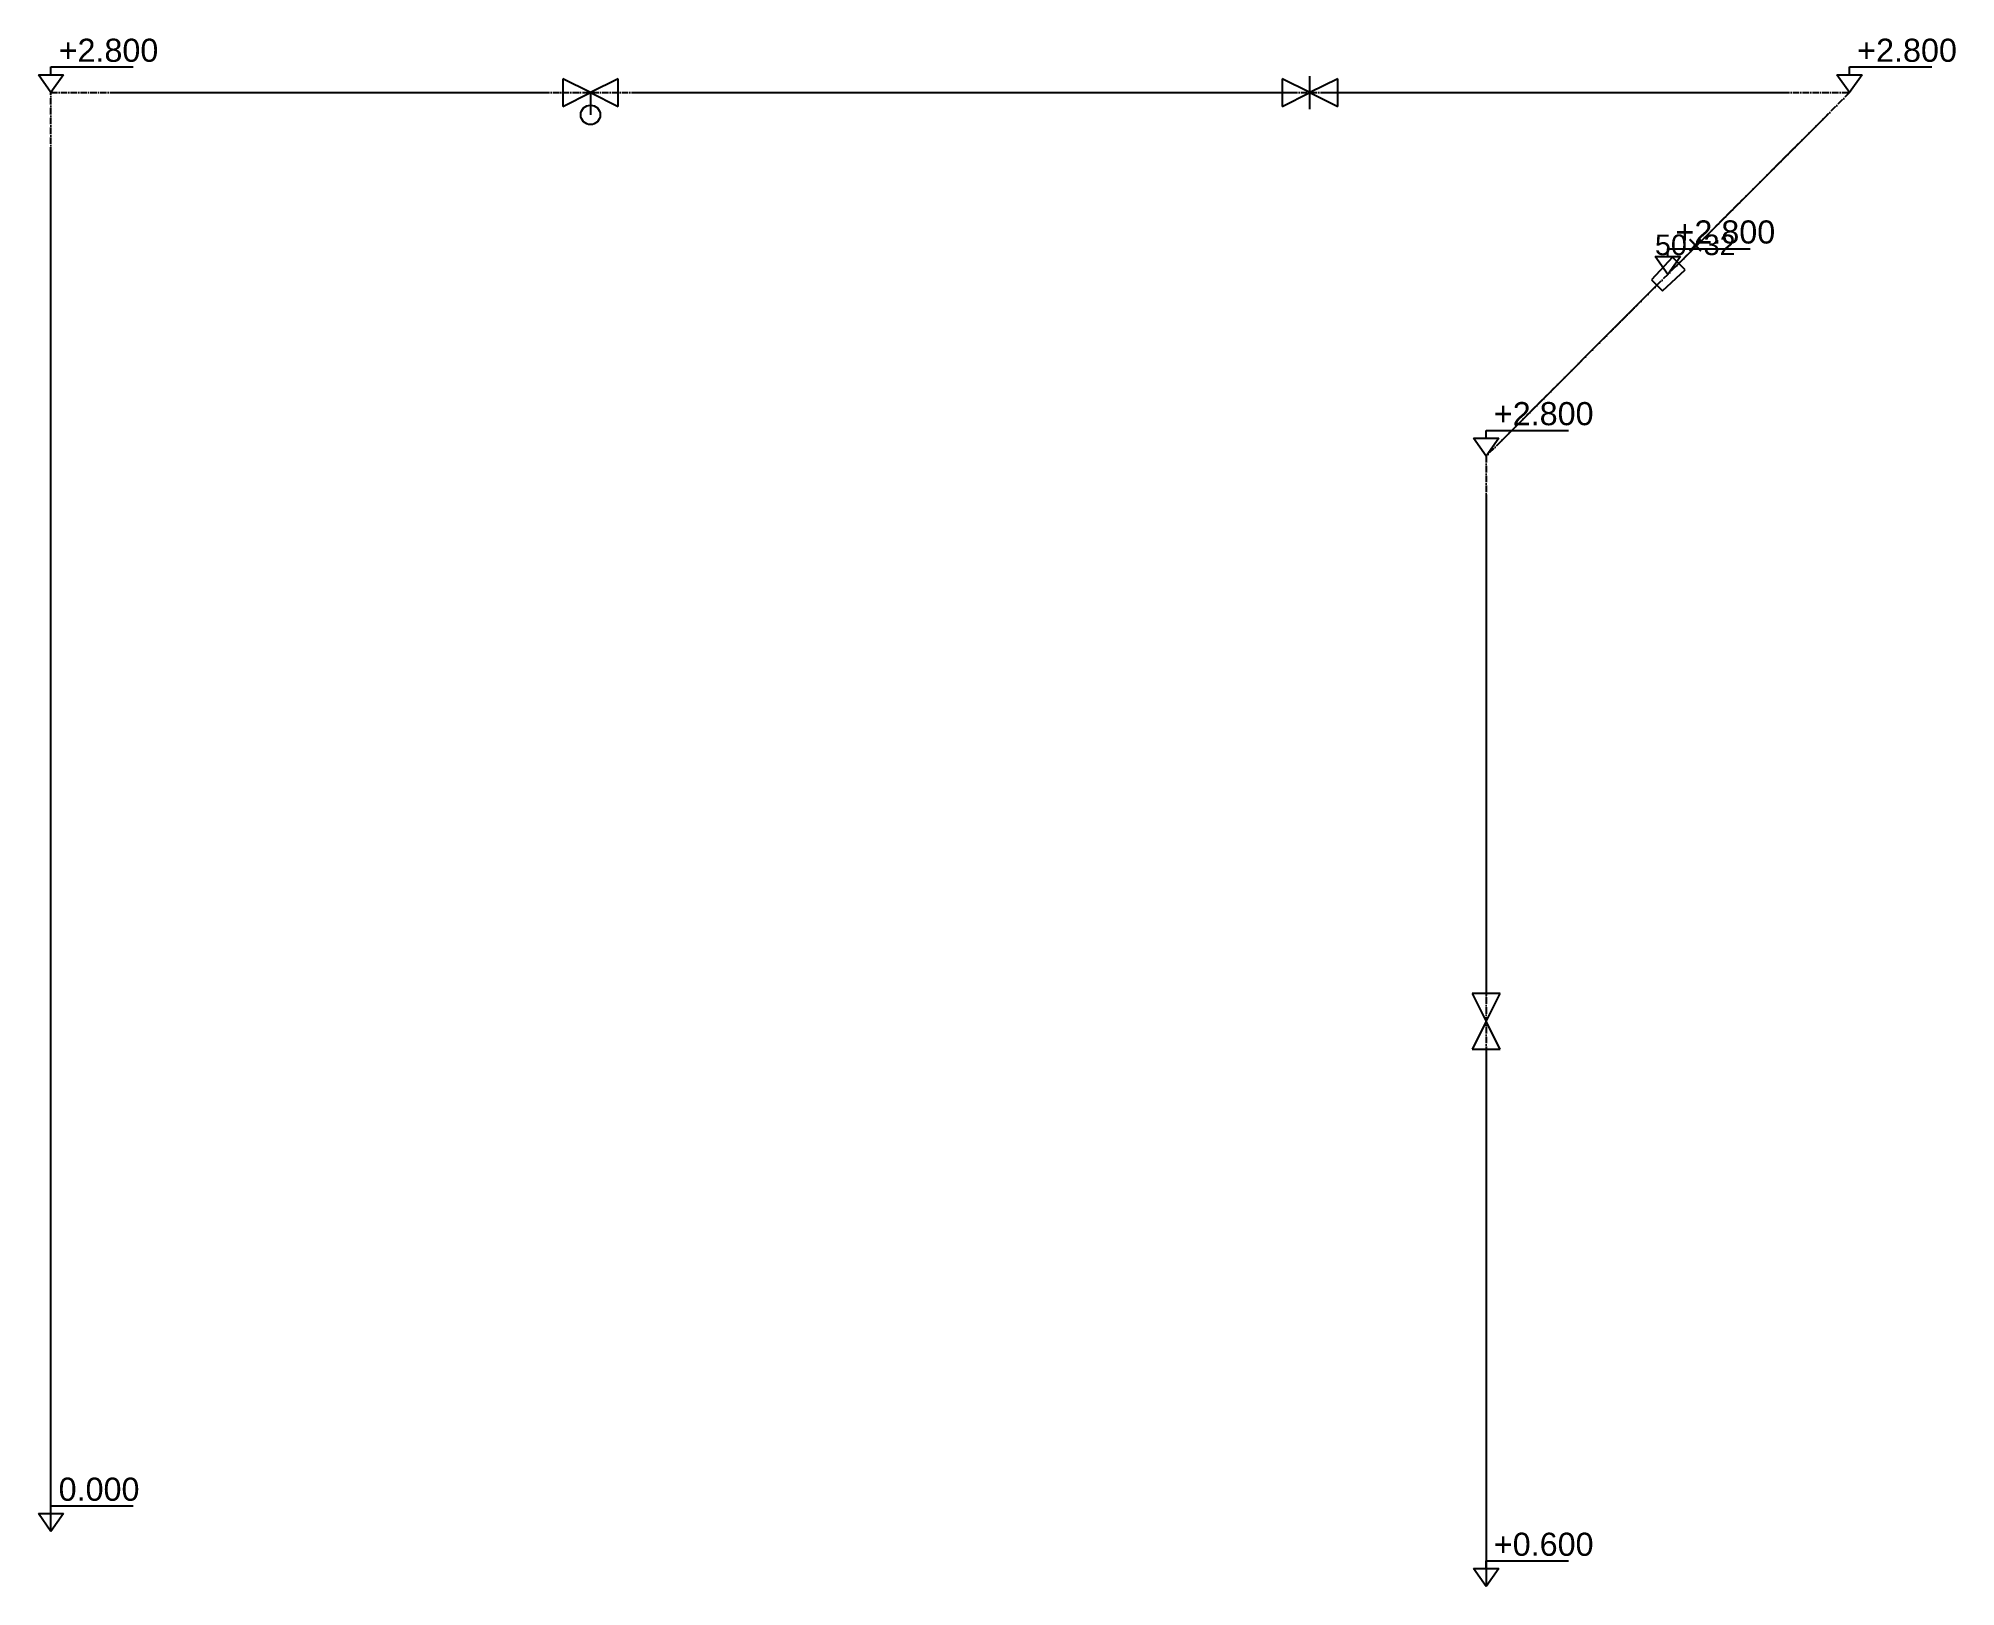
# Model space of a CAD drawing. Extents: x -24 to 3707, y -107 to 2906.
import ezdxf

# ---------------------------------------------------------------- set-up
doc = ezdxf.new("R2010")
doc.units = 0
doc.linetypes.add('DASHDOT', pattern=[19.05, 12.7, -3.175, 0, -3.175])
for name, color, linetype in [('АКСО_АРМАТУРА', 3, 'CONTINUOUS'), ('АКСО_В1', 5, 'CONTINUOUS'), ('АКСО_ОСИ_ТРАССЫ', 4, 'DASHDOT'), ('АКСО_ОТМЕТКИ', 2, 'CONTINUOUS'), ('АКСО_ОТМЕТКИ_ТЕКСТ', 7, 'CONTINUOUS'), ('АКСО_ПЕРЕХОДЫ', 5, 'CONTINUOUS'), ('АКСО_ПЕРЕХОДЫ_ТЕКСТ', 7, 'CONTINUOUS')]:
    doc.layers.add(name, color=color, linetype=linetype)
doc.styles.get("Standard").update_dxf_attribs({"font": 'arial.ttf'})

msp = doc.modelspace()

# ---------------------------------------------------------------- linework, layer by layer
at = {"layer": 'АКСО_АРМАТУРА'}
for p, q in [((1050, 2800), (996, 2827)), ((996, 2827), (996, 2773)), ((996, 2773), (1050, 2800)), ((1104, 2827), (1050, 2800)), ((1050, 2800), (1104, 2773)), ((1050, 2800), (1050, 2756.8)), ((1104, 2773), (1104, 2827)), ((2450, 2800), (2396, 2827)), ((2396, 2827), (2396, 2773)), ((2396, 2773), (2450, 2800)), ((2450, 2767.6), (2450, 2832.4)), ((2504, 2827), (2450, 2800)), ((2450, 2800), (2504, 2773)), ((2504, 2773), (2504, 2827)), ((2765.9, 1046.9), (2792.9, 992.9)), ((2819.9, 1046.9), (2765.9, 1046.9)), ((2792.9, 992.9), (2819.9, 1046.9)), ((2792.9, 992.9), (2765.9, 938.9)), ((2819.9, 938.9), (2792.9, 992.9)), ((2765.9, 938.9), (2819.9, 938.9))]:
    msp.add_line(p, q, dxfattribs=at)
msp.add_circle((1050, 2756.8), 18.9, dxfattribs=at)
at = {"layer": 'АКСО_В1'}
for p, q in [((120, 2800), (965, 2800)), ((1135, 2800), (2421.5, 2800)), ((2478.5, 2800), (3380, 2800)), ((3457.6, 2757.6), (3160.6, 2460.6)), ((0, 0), (0, 2680)), ((3132.3, 2432.3), (2819.4, 2119.4)), ((2792.9, 2017.9), (2792.9, 1042.9)), ((2792.9, 942.9), (2792.9, -107.1))]:
    msp.add_line(p, q, dxfattribs=at)
at = {"layer": 'АКСО_ОСИ_ТРАССЫ'}
for p, q in [((0, 0), (0, 2800)), ((0, 2800), (3500, 2800)), ((3500, 2800), (3146.4, 2446.4)), ((3146.4, 2446.4), (2792.9, 2092.9)), ((2792.9, 2092.9), (2792.9, -107.1))]:
    msp.add_line(p, q, dxfattribs=at)
at = {"layer": 'АКСО_ОТМЕТКИ'}
for p, q in [((0, 2835), (0, 2850)), ((0, 2850), (160, 2850)), ((3500, 2835), (3500, 2850)), ((3500, 2850), (3660, 2850)), ((0, 2800), (-24.5, 2835)), ((-24.5, 2835), (24.5, 2835)), ((24.5, 2835), (0, 2800)), ((3500, 2800), (3475.5, 2835)), ((3475.5, 2835), (3524.5, 2835)), ((3524.5, 2835), (3500, 2800)), ((3146.4, 2446.4), (3121.9, 2481.4)), ((3121.9, 2481.4), (3170.9, 2481.4)), ((3146.4, 2481.4), (3146.4, 2496.4)), ((3146.4, 2496.4), (3306.4, 2496.4)), ((3170.9, 2481.4), (3146.4, 2446.4)), ((2792.9, 2092.9), (2768.4, 2127.9)), ((2768.4, 2127.9), (2817.4, 2127.9)), ((2792.9, 2127.9), (2792.9, 2142.9)), ((2792.9, 2142.9), (2952.9, 2142.9)), ((2817.4, 2127.9), (2792.9, 2092.9)), ((0, 35), (0, 50)), ((0, 50), (160, 50)), ((0, 0), (-24.5, 35)), ((-24.5, 35), (24.5, 35)), ((24.5, 35), (0, 0)), ((2792.9, -107.1), (2768.4, -72.1)), ((2768.4, -72.1), (2817.4, -72.1)), ((2792.9, -72.1), (2792.9, -57.1)), ((2792.9, -57.1), (2952.9, -57.1)), ((2817.4, -72.1), (2792.9, -107.1))]:
    msp.add_line(p, q, dxfattribs=at)
at = {"layer": 'АКСО_ПЕРЕХОДЫ'}
for p, q in [((3155.3, 2480), (3114.6, 2435.8)), ((3155.3, 2480), (3114.6, 2435.8)), ((3180, 2455.3), (3155.3, 2480)), ((3180, 2455.3), (3155.3, 2480)), ((3114.6, 2435.8), (3135.8, 2414.6)), ((3114.6, 2435.8), (3135.8, 2414.6)), ((3135.8, 2414.6), (3180, 2455.3)), ((3135.8, 2414.6), (3180, 2455.3))]:
    msp.add_line(p, q, dxfattribs=at)

# ---------------------------------------------------------------- texts
at = {"layer": 'АКСО_ОТМЕТКИ_ТЕКСТ'}
for s, p in [('+2.800', (15, 2860)), ('+2.800', (3515, 2860)), ('+2.800', (3161.4, 2506.4)), ('+2.800', (2807.9, 2152.9)), ('0.000', (15, 60)), ('+0.600', (2807.9, -47.1))]:
    msp.add_text(s, height=45, dxfattribs=at).set_placement(p)
at = {"layer": 'АКСО_ПЕРЕХОДЫ_ТЕКСТ'}
msp.add_text('50×32', height=40, dxfattribs=at).set_placement((3121.4, 2483.9))
msp.add_text('50×32', height=40, dxfattribs=at).set_placement((3121.4, 2483.9))

doc.saveas('drawing.dxf')
